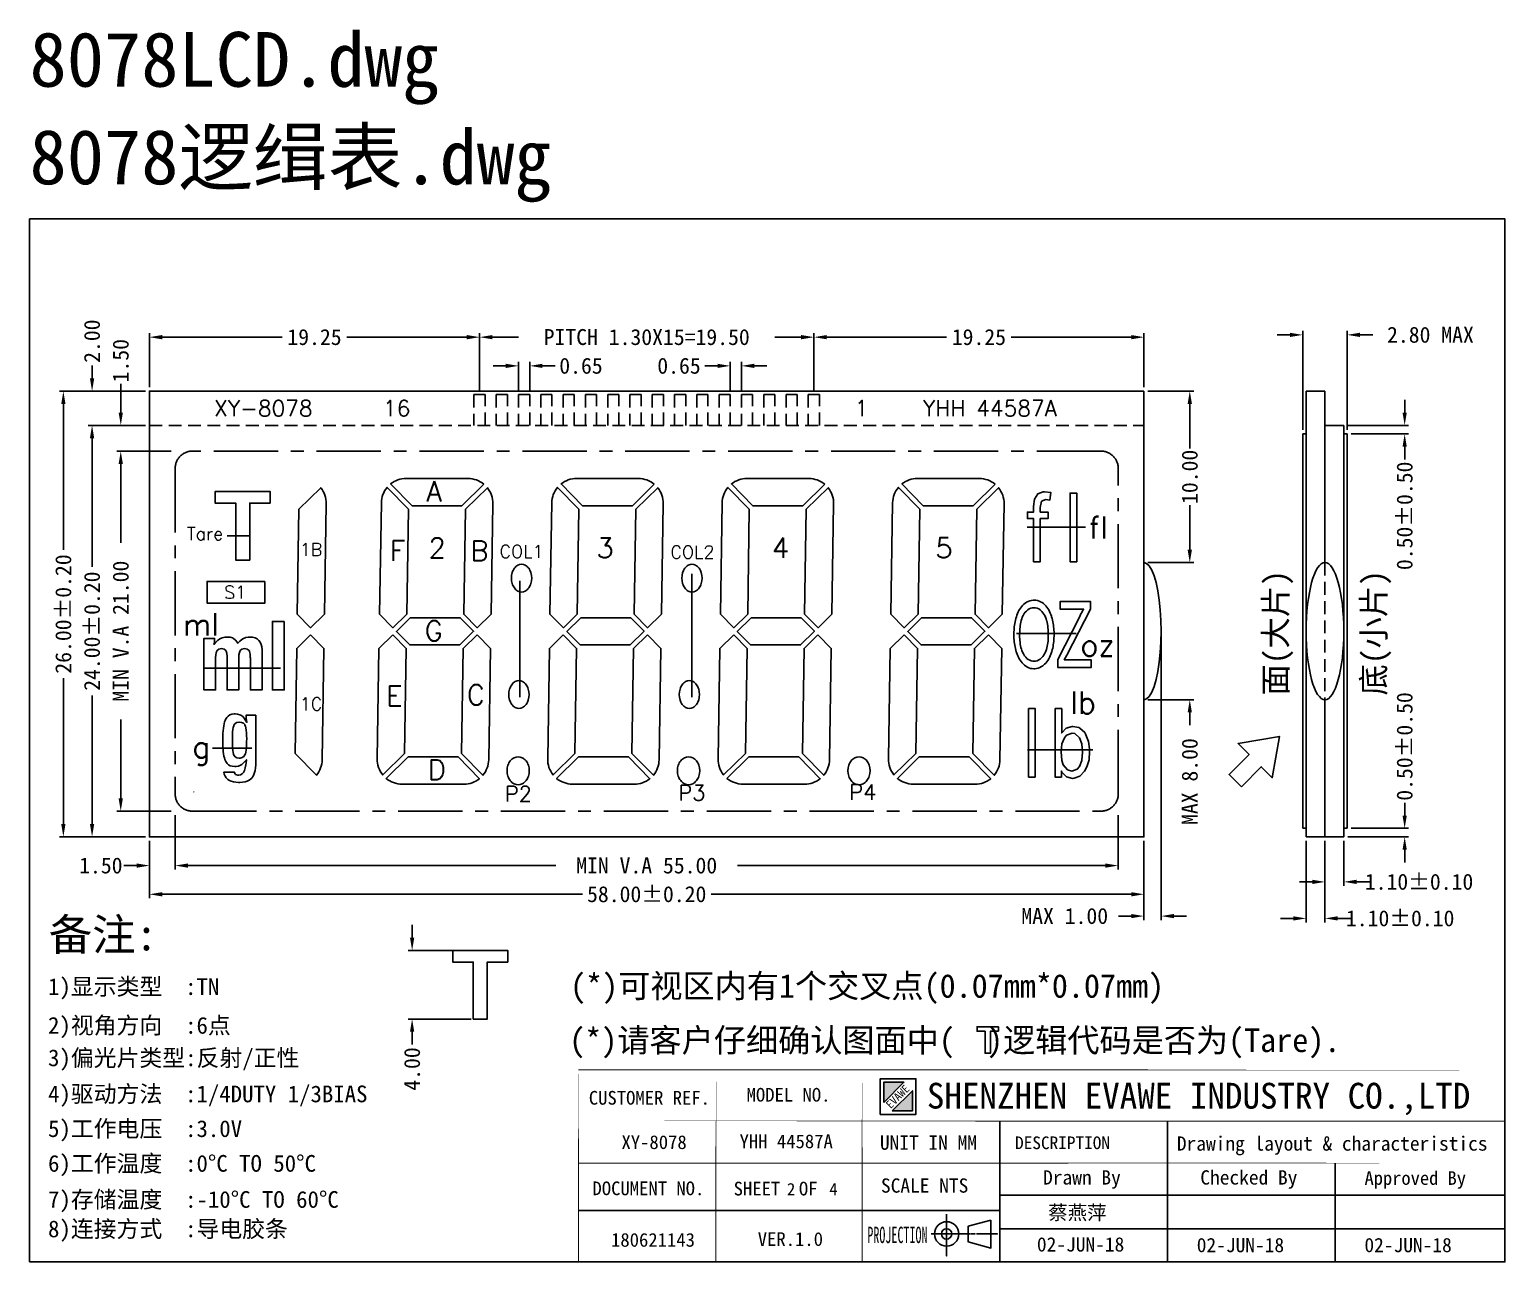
# Model space of a CAD drawing. Header units: inches. Extents: x 413 to 700, y 443 to 654.
# Drawn here: x 549.4 to 635.4, y 553.9 to 625.8 of the extents above; entities that cross this region are included whole.
import ezdxf
from ezdxf.enums import TextEntityAlignment as Align

# ---------------------------------------------------------------- set-up
doc = ezdxf.new("R2010")
doc.units = ezdxf.units.IN
doc.header["$LTSCALE"] = 3
doc.header["$MEASUREMENT"] = 0
doc.linetypes.add('CENTER', pattern=[2, 1.25, -0.25, 0.25, -0.25])
doc.linetypes.add('HIDDEN', pattern=[0.375, 0.25, -0.125])
doc.layers.add('DIM', color=4, linetype='Continuous')
doc.layers.add('jd', color=2, linetype='Continuous')
doc.styles.add('romans', font='romans.shx')
doc.styles.add('style5', font='SimSun.ttf')
doc.dimstyles.new('LCDDIM', dxfattribs={"dimtxt": 0.64, "dimasz": 0.512, "dimexe": 0.16, "dimexo": 0.16, "dimgap": 0.128, "dimtad": 0, "dimzin": 0, "dimdsep": 46, "dimtxsty": 'Standard', "dimcen": 0.09, "dimadec": 0, "dimazin": 0, "dimtfac": 1, "dimtdec": 4, "dimtofl": 0, "dimtmove": 0, "dimatfit": 0, "dimfxl": 0, "dimtolj": 1, "dimtzin": 0, "dimarcsym": 0})

# ---------------------------------------------------------------- blocks, each defined once
blk = doc.blocks.new('*D1')
at = {"layer": 'Defpoints', "color": 0}
for p in [(626.015, 602.685), (626.215, 602.185), (629.563, 602.185)]:
    blk.add_point(p, dxfattribs=at)
at = {"layer": 'DIM', "color": 0, "lineweight": -2}
for p, q in [((629.563, 603.429), (629.563, 604.173)), ((626.247, 602.685), (629.795, 602.685)), ((626.447, 602.185), (629.795, 602.185)), ((629.563, 601.441), (629.563, 600.697))]:
    blk.add_line(p, q, dxfattribs=at)
at = {"layer": 'DIM', "color": 0}
for points in [[(629.439, 603.429), (629.687, 603.429), (629.563, 602.685)], [(629.439, 601.441), (629.687, 601.441), (629.563, 602.185)]]:
    blk.add_solid(points, dxfattribs=at)
at = {"layer": 'DIM', "color": 0, "insert": (629.563, 597.411), "char_height": 0.93, "attachment_point": 5, "rotation": 90}
blk.add_mtext('\\A1;0.50±0.50', dxfattribs=at)
blk = doc.blocks.new('*D2')
at = {"layer": 'Defpoints', "color": 0}
for p in [(623.815, 578.685), (624.915, 578.685), (624.915, 573.93)]:
    blk.add_point(p, dxfattribs=at)
at = {"layer": 'DIM', "color": 0, "lineweight": -2}
for p, q in [((623.815, 578.453), (623.815, 573.697)), ((624.915, 578.453), (624.915, 573.697)), ((623.071, 573.93), (622.327, 573.93)), ((625.659, 573.93), (626.403, 573.93))]:
    blk.add_line(p, q, dxfattribs=at)
at = {"layer": 'DIM', "color": 0}
for points in [[(623.071, 574.054), (623.071, 573.806), (623.815, 573.93)], [(625.659, 574.054), (625.659, 573.806), (624.915, 573.93)]]:
    blk.add_solid(points, dxfattribs=at)
at = {"layer": 'DIM', "color": 0, "insert": (629.301, 573.93), "char_height": 0.93, "attachment_point": 5}
blk.add_mtext('\\A1;1.10±0.10', dxfattribs=at)
blk = doc.blocks.new('*D3')
at = {"layer": 'Defpoints', "color": 0}
for p in [(624.915, 578.685), (626.015, 578.685), (626.015, 576.061)]:
    blk.add_point(p, dxfattribs=at)
at = {"layer": 'DIM', "color": 0, "lineweight": -2}
for p, q in [((624.915, 578.453), (624.915, 575.829)), ((626.015, 578.453), (626.015, 575.829)), ((624.171, 576.061), (623.427, 576.061)), ((626.759, 576.061), (627.503, 576.061))]:
    blk.add_line(p, q, dxfattribs=at)
at = {"layer": 'DIM', "color": 0}
for points in [[(624.171, 576.185), (624.171, 575.937), (624.915, 576.061)], [(626.759, 576.185), (626.759, 575.937), (626.015, 576.061)]]:
    blk.add_solid(points, dxfattribs=at)
at = {"layer": 'DIM', "color": 0, "insert": (630.401, 576.061), "char_height": 0.93, "attachment_point": 5}
blk.add_mtext('\\A1;1.10±0.10', dxfattribs=at)
blk = doc.blocks.new('*D4')
at = {"layer": 'Defpoints', "color": 0}
for p in [(614.356, 607.833), (595.106, 604.485), (614.356, 604.685)]:
    blk.add_point(p, dxfattribs=at)
at = {"layer": 'DIM', "color": 0, "lineweight": -2}
for p, q in [((595.106, 604.718), (595.106, 608.066)), ((595.85, 607.833), (602.84, 607.833)), ((613.612, 607.833), (606.622, 607.833)), ((614.356, 604.918), (614.356, 608.066))]:
    blk.add_line(p, q, dxfattribs=at)
at = {"layer": 'DIM', "color": 0}
for points in [[(595.85, 607.957), (595.85, 607.709), (595.106, 607.833)], [(613.612, 607.957), (613.612, 607.709), (614.356, 607.833)]]:
    blk.add_solid(points, dxfattribs=at)
at = {"layer": 'DIM', "color": 0, "insert": (604.731, 607.833), "char_height": 0.93, "attachment_point": 5}
blk.add_mtext('\\A1;19.25', dxfattribs=at)
blk = doc.blocks.new('*D5')
at = {"layer": 'Defpoints', "color": 0}
for p in [(615.356, 590.685), (614.356, 578.685), (615.356, 574.066)]:
    blk.add_point(p, dxfattribs=at)
at = {"layer": 'DIM', "color": 0, "lineweight": -2}
for p, q in [((615.356, 590.453), (615.356, 573.834)), ((614.356, 578.453), (614.356, 573.834)), ((613.612, 574.066), (612.868, 574.066)), ((616.1, 574.066), (616.844, 574.066))]:
    blk.add_line(p, q, dxfattribs=at)
at = {"layer": 'DIM', "color": 0}
for points in [[(613.612, 574.19), (613.612, 573.942), (614.356, 574.066)], [(616.1, 574.19), (616.1, 573.942), (615.356, 574.066)]]:
    blk.add_solid(points, dxfattribs=at)
at = {"layer": 'DIM', "color": 0, "insert": (609.737, 574.066), "char_height": 0.93, "attachment_point": 5}
blk.add_mtext('\\A1;MAX 1.00', dxfattribs=at)
blk = doc.blocks.new('*D6')
at = {"layer": 'Defpoints', "color": 0}
for p in [(614.356, 604.685), (617.03, 604.685), (614.356, 594.685)]:
    blk.add_point(p, dxfattribs=at)
at = {"layer": 'DIM', "color": 0, "lineweight": -2}
for p, q in [((614.589, 604.685), (617.263, 604.685)), ((617.03, 603.941), (617.03, 601.344)), ((617.03, 595.429), (617.03, 598.027)), ((614.589, 594.685), (617.263, 594.685))]:
    blk.add_line(p, q, dxfattribs=at)
at = {"layer": 'DIM', "color": 0}
for points in [[(616.906, 603.941), (617.154, 603.941), (617.03, 604.685)], [(616.906, 595.429), (617.154, 595.429), (617.03, 594.685)]]:
    blk.add_solid(points, dxfattribs=at)
at = {"layer": 'DIM', "color": 0, "insert": (617.03, 599.685), "char_height": 0.93, "attachment_point": 5, "rotation": 90}
blk.add_mtext('\\A1;10.00', dxfattribs=at)
blk = doc.blocks.new('*D7')
at = {"layer": 'Defpoints', "color": 0}
for p in [(614.356, 594.685), (614.356, 586.685), (617.03, 586.685)]:
    blk.add_point(p, dxfattribs=at)
at = {"layer": 'DIM', "color": 0, "lineweight": -2}
for p, q in [((617.03, 595.429), (617.03, 596.173)), ((614.589, 594.685), (617.263, 594.685)), ((614.589, 586.685), (617.263, 586.685)), ((617.03, 585.941), (617.03, 585.197))]:
    blk.add_line(p, q, dxfattribs=at)
at = {"layer": 'DIM', "color": 0}
for points in [[(616.906, 595.429), (617.154, 595.429), (617.03, 594.685)], [(616.906, 585.941), (617.154, 585.941), (617.03, 586.685)]]:
    blk.add_solid(points, dxfattribs=at)
at = {"layer": 'DIM', "color": 0, "insert": (617.03, 581.911), "char_height": 0.93, "attachment_point": 5, "rotation": 90}
blk.add_mtext('\\A1;MAX 8.00', dxfattribs=at)
blk = doc.blocks.new('*D8')
at = {"layer": 'Defpoints', "color": 0}
for p in [(557.856, 580.185), (556.356, 578.685), (556.356, 577.011)]:
    blk.add_point(p, dxfattribs=at)
at = {"layer": 'DIM', "color": 0, "lineweight": -2}
for p, q in [((557.856, 579.953), (557.856, 576.779)), ((556.356, 578.453), (556.356, 576.779)), ((555.612, 577.011), (554.868, 577.011)), ((558.6, 577.011), (559.344, 577.011))]:
    blk.add_line(p, q, dxfattribs=at)
at = {"layer": 'DIM', "color": 0}
for points in [[(555.612, 577.135), (555.612, 576.887), (556.356, 577.011)], [(558.6, 577.135), (558.6, 576.887), (557.856, 577.011)]]:
    blk.add_solid(points, dxfattribs=at)
at = {"layer": 'DIM', "color": 0, "insert": (553.52, 577.011), "char_height": 0.93, "attachment_point": 5}
blk.add_mtext('\\A1;1.50', dxfattribs=at)
blk = doc.blocks.new('*D9')
at = {"layer": 'Defpoints', "color": 0}
for p in [(554.682, 602.685), (556.356, 602.685), (557.856, 601.185)]:
    blk.add_point(p, dxfattribs=at)
at = {"layer": 'DIM', "color": 0, "lineweight": -2}
for p, q in [((554.682, 603.429), (554.682, 605.112)), ((556.124, 602.685), (554.45, 602.685)), ((557.624, 601.185), (554.45, 601.185)), ((554.682, 600.441), (554.682, 599.697))]:
    blk.add_line(p, q, dxfattribs=at)
at = {"layer": 'DIM', "color": 0}
for points in [[(554.558, 603.429), (554.806, 603.429), (554.682, 602.685)], [(554.558, 600.441), (554.806, 600.441), (554.682, 601.185)]]:
    blk.add_solid(points, dxfattribs=at)
at = {"layer": 'DIM', "color": 0, "insert": (554.682, 606.461), "char_height": 0.93, "attachment_point": 5, "rotation": 90}
blk.add_mtext('\\A1;1.50', dxfattribs=at)
blk = doc.blocks.new('*D10')
at = {"layer": 'Defpoints', "color": 0}
for p in [(557.856, 601.185), (554.682, 580.185), (557.856, 580.185)]:
    blk.add_point(p, dxfattribs=at)
at = {"layer": 'DIM', "color": 0, "lineweight": -2}
for p, q in [((557.624, 601.185), (554.45, 601.185)), ((554.682, 600.441), (554.682, 595.831)), ((554.682, 580.929), (554.682, 585.539)), ((557.624, 580.185), (554.45, 580.185))]:
    blk.add_line(p, q, dxfattribs=at)
at = {"layer": 'DIM', "color": 0}
for points in [[(554.558, 600.441), (554.806, 600.441), (554.682, 601.185)], [(554.558, 580.929), (554.806, 580.929), (554.682, 580.185)]]:
    blk.add_solid(points, dxfattribs=at)
at = {"layer": 'DIM', "color": 0, "insert": (554.682, 590.685), "char_height": 0.93, "attachment_point": 5, "rotation": 90}
blk.add_mtext('\\A1;MIN V.A 21.00', dxfattribs=at)
blk = doc.blocks.new('*D11')
at = {"layer": 'Defpoints', "color": 0}
for p in [(556.356, 602.685), (553.008, 578.685), (556.356, 578.685)]:
    blk.add_point(p, dxfattribs=at)
at = {"layer": 'DIM', "color": 0, "lineweight": -2}
for p, q in [((556.124, 602.685), (552.776, 602.685)), ((553.008, 601.941), (553.008, 594.436)), ((553.008, 579.429), (553.008, 586.934)), ((556.124, 578.685), (552.776, 578.685))]:
    blk.add_line(p, q, dxfattribs=at)
at = {"layer": 'DIM', "color": 0}
for points in [[(552.884, 601.941), (553.132, 601.941), (553.008, 602.685)], [(552.884, 579.429), (553.132, 579.429), (553.008, 578.685)]]:
    blk.add_solid(points, dxfattribs=at)
at = {"layer": 'DIM', "color": 0, "insert": (553.008, 590.685), "char_height": 0.93, "attachment_point": 5, "rotation": 90}
blk.add_mtext('\\A1;24.00±0.20', dxfattribs=at)
blk = doc.blocks.new('*D12')
at = {"layer": 'Defpoints', "color": 0}
for p in [(556.356, 604.685), (551.334, 578.685), (556.356, 578.685)]:
    blk.add_point(p, dxfattribs=at)
at = {"layer": 'DIM', "color": 0, "lineweight": -2}
for p, q in [((556.124, 604.685), (551.102, 604.685)), ((551.334, 603.941), (551.334, 595.436)), ((551.334, 579.429), (551.334, 587.934)), ((556.124, 578.685), (551.102, 578.685))]:
    blk.add_line(p, q, dxfattribs=at)
at = {"layer": 'DIM', "color": 0}
for points in [[(551.21, 603.941), (551.458, 603.941), (551.334, 604.685)], [(551.21, 579.429), (551.458, 579.429), (551.334, 578.685)]]:
    blk.add_solid(points, dxfattribs=at)
at = {"layer": 'DIM', "color": 0, "insert": (551.334, 591.685), "char_height": 0.93, "attachment_point": 5, "rotation": 90}
blk.add_mtext('\\A1;26.00±0.20', dxfattribs=at)
blk = doc.blocks.new('*D13')
at = {"layer": 'Defpoints', "color": 0}
for p in [(595.106, 607.833), (575.606, 604.485), (595.106, 604.485)]:
    blk.add_point(p, dxfattribs=at)
at = {"layer": 'DIM', "color": 0, "lineweight": -2}
for p, q in [((575.606, 604.718), (575.606, 608.066)), ((576.35, 607.833), (577.885, 607.833)), ((594.362, 607.833), (592.827, 607.833)), ((595.106, 604.718), (595.106, 608.066))]:
    blk.add_line(p, q, dxfattribs=at)
at = {"layer": 'DIM', "color": 0}
for points in [[(576.35, 607.957), (576.35, 607.709), (575.606, 607.833)], [(594.362, 607.957), (594.362, 607.709), (595.106, 607.833)]]:
    blk.add_solid(points, dxfattribs=at)
at = {"layer": 'DIM', "color": 0, "insert": (585.356, 607.833), "char_height": 0.93, "attachment_point": 5}
blk.add_mtext('\\A1;PITCH 1.30X15=19.50', dxfattribs=at)
blk = doc.blocks.new('*D14')
at = {"layer": 'Defpoints', "color": 0}
for p in [(590.231, 606.159), (590.231, 604.485), (590.881, 604.485)]:
    blk.add_point(p, dxfattribs=at)
at = {"layer": 'DIM', "color": 0, "lineweight": -2}
for p, q in [((589.487, 606.159), (588.743, 606.159)), ((590.231, 604.718), (590.231, 606.392)), ((590.881, 604.718), (590.881, 606.392)), ((591.625, 606.159), (592.369, 606.159))]:
    blk.add_line(p, q, dxfattribs=at)
at = {"layer": 'DIM', "color": 0}
for points in [[(589.487, 606.283), (589.487, 606.035), (590.231, 606.159)], [(591.625, 606.283), (591.625, 606.035), (590.881, 606.159)]]:
    blk.add_solid(points, dxfattribs=at)
at = {"layer": 'DIM', "color": 0, "insert": (587.24, 606.159), "char_height": 0.93, "attachment_point": 5}
blk.add_mtext('\\A1;0.65', dxfattribs=at)
blk = doc.blocks.new('*D15')
at = {"layer": 'Defpoints', "color": 0}
for p in [(578.531, 606.159), (577.881, 604.485), (578.531, 604.485)]:
    blk.add_point(p, dxfattribs=at)
at = {"layer": 'DIM', "color": 0, "lineweight": -2}
for p, q in [((577.137, 606.159), (576.393, 606.159)), ((577.881, 604.718), (577.881, 606.392)), ((578.531, 604.718), (578.531, 606.392)), ((579.275, 606.159), (580.019, 606.159))]:
    blk.add_line(p, q, dxfattribs=at)
at = {"layer": 'DIM', "color": 0}
for points in [[(577.137, 606.283), (577.137, 606.035), (577.881, 606.159)], [(579.275, 606.283), (579.275, 606.035), (578.531, 606.159)]]:
    blk.add_solid(points, dxfattribs=at)
at = {"layer": 'DIM', "color": 0, "insert": (581.523, 606.159), "char_height": 0.93, "attachment_point": 5}
blk.add_mtext('\\A1;0.65', dxfattribs=at)
blk = doc.blocks.new('*D16')
at = {"layer": 'Defpoints', "color": 0}
for p in [(557.856, 580.185), (612.856, 580.185), (612.856, 577.011)]:
    blk.add_point(p, dxfattribs=at)
at = {"layer": 'DIM', "color": 0, "lineweight": -2}
for p, q in [((557.856, 579.953), (557.856, 576.779)), ((612.856, 579.953), (612.856, 576.779)), ((558.6, 577.011), (580.055, 577.011)), ((612.112, 577.011), (590.657, 577.011))]:
    blk.add_line(p, q, dxfattribs=at)
at = {"layer": 'DIM', "color": 0}
for points in [[(558.6, 577.135), (558.6, 576.887), (557.856, 577.011)], [(612.112, 577.135), (612.112, 576.887), (612.856, 577.011)]]:
    blk.add_solid(points, dxfattribs=at)
at = {"layer": 'DIM', "color": 0, "insert": (585.356, 577.011), "char_height": 0.93, "attachment_point": 5}
blk.add_mtext('\\A1;MIN V.A 55.00', dxfattribs=at)
blk = doc.blocks.new('*D17')
at = {"layer": 'Defpoints', "color": 0}
for p in [(556.356, 578.685), (614.356, 578.685), (614.356, 575.337)]:
    blk.add_point(p, dxfattribs=at)
at = {"layer": 'DIM', "color": 0, "lineweight": -2}
for p, q in [((556.356, 578.453), (556.356, 575.105)), ((614.356, 578.453), (614.356, 575.105)), ((557.1, 575.337), (581.605, 575.337)), ((613.612, 575.337), (589.107, 575.337))]:
    blk.add_line(p, q, dxfattribs=at)
at = {"layer": 'DIM', "color": 0}
for points in [[(557.1, 575.461), (557.1, 575.213), (556.356, 575.337)], [(613.612, 575.461), (613.612, 575.213), (614.356, 575.337)]]:
    blk.add_solid(points, dxfattribs=at)
at = {"layer": 'DIM', "color": 0, "insert": (585.356, 575.337), "char_height": 0.93, "attachment_point": 5}
blk.add_mtext('\\A1;58.00±0.20', dxfattribs=at)
blk = doc.blocks.new('*D18')
at = {"layer": 'Defpoints', "color": 0}
for p in [(556.356, 607.833), (556.356, 604.685), (575.606, 604.485)]:
    blk.add_point(p, dxfattribs=at)
at = {"layer": 'DIM', "color": 0, "lineweight": -2}
for p, q in [((556.356, 604.918), (556.356, 608.066)), ((557.1, 607.833), (564.09, 607.833)), ((574.862, 607.833), (567.872, 607.833)), ((575.606, 604.718), (575.606, 608.066))]:
    blk.add_line(p, q, dxfattribs=at)
at = {"layer": 'DIM', "color": 0}
for points in [[(557.1, 607.957), (557.1, 607.709), (556.356, 607.833)], [(574.862, 607.957), (574.862, 607.709), (575.606, 607.833)]]:
    blk.add_solid(points, dxfattribs=at)
at = {"layer": 'DIM', "color": 0, "insert": (565.981, 607.833), "char_height": 0.93, "attachment_point": 5}
blk.add_mtext('\\A1;19.25', dxfattribs=at)
blk = doc.blocks.new('*D19')
at = {"layer": 'Defpoints', "color": 0}
for p in [(553.008, 604.685), (556.356, 604.685), (556.356, 602.685)]:
    blk.add_point(p, dxfattribs=at)
at = {"layer": 'DIM', "color": 0, "lineweight": -2}
for p, q in [((553.008, 605.429), (553.008, 606.173)), ((556.124, 604.685), (552.776, 604.685)), ((556.124, 602.685), (552.776, 602.685)), ((553.008, 601.941), (553.008, 601.197))]:
    blk.add_line(p, q, dxfattribs=at)
at = {"layer": 'DIM', "color": 0}
for points in [[(552.884, 605.429), (553.132, 605.429), (553.008, 604.685)], [(552.884, 601.941), (553.132, 601.941), (553.008, 602.685)]]:
    blk.add_solid(points, dxfattribs=at)
at = {"layer": 'DIM', "color": 0, "insert": (553.008, 607.599), "char_height": 0.93, "attachment_point": 5, "rotation": 90}
blk.add_mtext('\\A1;2.00', dxfattribs=at)
blk = doc.blocks.new('*D20')
at = {"layer": 'Defpoints', "color": 0}
for p in [(626.015, 578.685), (626.215, 579.185), (629.563, 579.185)]:
    blk.add_point(p, dxfattribs=at)
at = {"layer": 'DIM', "color": 0, "lineweight": -2}
for p, q in [((629.563, 579.929), (629.563, 580.673)), ((626.247, 578.685), (629.795, 578.685)), ((626.447, 579.185), (629.795, 579.185)), ((629.563, 577.941), (629.563, 577.197))]:
    blk.add_line(p, q, dxfattribs=at)
at = {"layer": 'DIM', "color": 0}
for points in [[(629.439, 579.929), (629.687, 579.929), (629.563, 579.185)], [(629.439, 577.941), (629.687, 577.941), (629.563, 578.685)]]:
    blk.add_solid(points, dxfattribs=at)
at = {"layer": 'DIM', "color": 0, "insert": (629.563, 583.959), "char_height": 0.93, "attachment_point": 5, "rotation": 90}
blk.add_mtext('\\A1;0.50±0.50', dxfattribs=at)
blk = doc.blocks.new('*D21')
at = {"layer": 'Defpoints', "color": 0}
for p in [(626.215, 607.967), (623.615, 602.185), (626.215, 602.185)]:
    blk.add_point(p, dxfattribs=at)
at = {"layer": 'DIM', "color": 0, "lineweight": -2}
for p, q in [((622.871, 607.967), (622.127, 607.967)), ((623.615, 602.418), (623.615, 608.2)), ((626.215, 602.418), (626.215, 608.2)), ((626.959, 607.967), (627.703, 607.967))]:
    blk.add_line(p, q, dxfattribs=at)
at = {"layer": 'DIM', "color": 0}
for points in [[(622.871, 608.091), (622.871, 607.843), (623.615, 607.967)], [(626.959, 608.091), (626.959, 607.843), (626.215, 607.967)]]:
    blk.add_solid(points, dxfattribs=at)
at = {"layer": 'DIM', "color": 0, "insert": (631.066, 607.967), "char_height": 0.93, "attachment_point": 5}
blk.add_mtext('\\A1;2.80 MAX', dxfattribs=at)
blk = doc.blocks.new('*D22')
at = {"layer": 'Defpoints', "color": 0}
for p in [(575.353, 572.06), (571.675, 568.06), (575.353, 568.06)]:
    blk.add_point(p, dxfattribs=at)
at = {"layer": 'DIM', "color": 0, "lineweight": -2}
for p, q in [((571.675, 572.804), (571.675, 573.548)), ((575.121, 572.06), (571.442, 572.06)), ((575.121, 568.06), (571.442, 568.06)), ((571.675, 567.316), (571.675, 566.572))]:
    blk.add_line(p, q, dxfattribs=at)
at = {"layer": 'DIM', "color": 0}
for points in [[(571.551, 572.804), (571.799, 572.804), (571.675, 572.06)], [(571.551, 567.316), (571.799, 567.316), (571.675, 568.06)]]:
    blk.add_solid(points, dxfattribs=at)
at = {"layer": 'DIM', "color": 0, "insert": (571.675, 565.146), "char_height": 0.93, "attachment_point": 5, "rotation": 90}
blk.add_mtext('\\A1;4.00', dxfattribs=at)

msp = doc.modelspace()

# ---------------------------------------------------------------- hatches: boundary and pattern name
for color, points in [(5, [(599.181, 563.199), (600.354, 564.371), (599.181, 564.371)]), (1, [(599.678, 562.703), (600.85, 563.875), (600.85, 562.703)])]:
    msp.add_hatch(color=color).paths.add_polyline_path(points)

# ---------------------------------------------------------------- linework, layer by layer
for p, q in [((623.815, 604.685), (623.815, 578.685)), ((624.915, 604.685), (623.815, 604.685)), ((624.915, 594.685), (624.915, 604.685)), ((624.915, 602.685), (624.915, 594.685)), ((626.015, 602.685), (624.915, 602.685)), ((626.015, 578.685), (626.015, 602.685)), ((623.615, 602.185), (623.615, 579.185)), ((623.815, 602.185), (623.615, 602.185)), ((626.015, 602.185), (626.215, 602.185)), ((626.215, 602.185), (626.215, 579.185)), ((624.915, 586.685), (624.915, 578.685)), ((624.915, 578.685), (624.915, 586.685)), ((623.615, 579.185), (623.815, 579.185)), ((623.815, 578.685), (624.915, 578.685)), ((624.915, 578.685), (626.015, 578.685)), ((626.215, 579.185), (626.015, 579.185)), ((605.954, 562.096), (605.954, 553.918)), ((605.954, 553.918), (605.954, 562.096)), ((615.733, 553.918), (615.733, 562.096)), ((625.511, 553.918), (625.511, 559.655)), ((605.954, 556.894), (581.37, 556.894)), ((581.37, 556.894), (605.954, 556.894))]:
    msp.add_line(p, q)
at = {"linetype": 'HIDDEN'}
msp.add_line((624.915, 594.685), (624.915, 586.685), dxfattribs=at)
for points in [[(549.36, 553.889), (635.413, 553.889), (635.413, 614.735), (549.36, 614.735)], [(614.356, 604.685), (556.356, 604.685), (556.356, 578.685), (614.356, 578.685)], [(563.398, 598.154), (562.202, 598.154), (562.202, 594.83), (561.386, 594.83), (561.386, 598.154), (560.187, 598.154), (560.187, 598.83), (563.398, 598.83)], [(608.918, 598.765), (608.933, 598.765), (608.873, 598.334), (608.635, 598.364), (608.383, 598.259), (608.308, 597.903), (608.308, 597.635), (608.769, 597.635), (608.769, 597.248), (608.308, 597.248), (608.308, 594.735), (607.922, 594.735), (607.922, 597.248), (607.565, 597.248), (607.565, 597.635), (607.922, 597.635), (607.922, 597.947), (607.966, 598.378), (608.16, 598.691), (608.487, 598.81), (608.561, 598.81)], [(610.433, 594.735), (610.046, 594.735), (610.046, 598.735), (610.433, 598.735)], [(563.091, 593.583), (559.716, 593.583), (559.716, 592.325), (563.091, 592.325)], [(607.153, 592.032), (607.213, 592.113), (607.277, 592.189), (607.348, 592.259), (607.426, 592.323), (607.509, 592.378), (607.598, 592.423), (607.692, 592.457), (607.79, 592.479), (607.889, 592.491), (607.945, 592.492), (608.044, 592.487), (608.143, 592.469), (608.238, 592.44), (608.33, 592.399), (608.416, 592.348), (608.496, 592.289), (608.556, 592.237), (608.626, 592.165), (608.69, 592.088), (608.748, 592.007), (608.801, 591.922), (608.848, 591.834), (608.89, 591.743), (608.927, 591.65), (608.96, 591.556), (608.971, 591.523), (608.999, 591.427), (609.024, 591.33), (609.045, 591.233), (609.063, 591.134), (609.078, 591.035), (609.09, 590.936), (609.1, 590.837), (609.107, 590.737), (609.111, 590.637), (609.114, 590.537), (609.114, 590.485), (609.113, 590.385), (609.109, 590.286), (609.103, 590.186), (609.095, 590.086), (609.084, 589.987), (609.07, 589.888), (609.053, 589.789), (609.033, 589.691), (609.01, 589.594), (608.983, 589.497), (608.964, 589.434), (608.931, 589.339), (608.894, 589.246), (608.852, 589.155), (608.806, 589.067), (608.754, 588.981), (608.696, 588.9), (608.632, 588.823), (608.562, 588.752), (608.538, 588.731), (608.459, 588.669), (608.376, 588.614), (608.287, 588.567), (608.194, 588.531), (608.097, 588.507), (607.998, 588.494), (607.943, 588.492), (607.843, 588.498), (607.745, 588.515), (607.649, 588.545), (607.558, 588.585), (607.472, 588.636), (607.392, 588.696), (607.325, 588.756), (607.256, 588.828), (607.193, 588.906), (607.135, 588.987), (607.083, 589.073), (607.036, 589.161), (606.994, 589.252), (606.957, 589.345), (606.924, 589.439), (606.912, 589.475), (606.885, 589.571), (606.86, 589.668), (606.838, 589.766), (606.82, 589.864), (606.805, 589.963), (606.792, 590.062), (606.783, 590.162), (606.776, 590.262), (606.773, 590.362), (606.772, 590.441), (606.773, 590.541), (606.776, 590.641), (606.781, 590.741), (606.788, 590.84), (606.797, 590.94), (606.809, 591.039), (606.823, 591.138), (606.841, 591.236), (606.862, 591.334), (606.886, 591.431), (606.914, 591.527), (606.946, 591.622), (606.982, 591.715), (607.023, 591.806), (607.069, 591.895), (607.099, 591.948)], [(610.636, 591.598), (610.683, 591.686), (610.731, 591.774), (610.781, 591.861), (610.832, 591.947), (610.844, 591.967), (609.478, 591.967), (609.478, 592.424), (611.232, 592.424), (611.232, 591.967), (609.857, 589.286), (609.709, 589.014), (611.272, 589.014), (611.272, 588.558), (609.336, 588.558), (609.336, 589.033), (610.591, 591.509)], [(571.568, 591.47), (574.482, 591.47), (575.261, 590.677), (574.451, 589.881), (571.537, 589.881), (570.758, 590.674)], [(581.508, 591.47), (584.422, 591.47), (585.201, 590.677), (584.391, 589.881), (581.477, 589.881), (580.698, 590.674)], [(591.447, 591.47), (594.362, 591.47), (595.141, 590.677), (594.33, 589.881), (591.416, 589.881), (590.637, 590.674)], [(601.387, 591.47), (604.301, 591.47), (605.08, 590.677), (604.27, 589.881), (601.356, 589.881), (600.577, 590.674)], [(608.649, 591.407), (608.613, 591.501), (608.572, 591.592), (608.523, 591.679), (608.467, 591.762), (608.403, 591.838), (608.383, 591.859), (608.308, 591.925), (608.224, 591.979), (608.133, 592.02), (608.036, 592.045), (607.946, 592.052), (607.847, 592.043), (607.75, 592.019), (607.659, 591.978), (607.575, 591.923), (607.5, 591.858), (607.432, 591.784), (607.371, 591.705), (607.354, 591.679), (607.303, 591.593), (607.262, 591.502), (607.227, 591.408), (607.198, 591.312), (607.175, 591.215), (607.156, 591.117), (607.141, 591.018), (607.129, 590.919), (607.12, 590.819), (607.113, 590.72), (607.109, 590.62), (607.107, 590.52), (607.106, 590.433), (607.107, 590.333), (607.111, 590.233), (607.118, 590.133), (607.128, 590.034), (607.142, 589.935), (607.16, 589.836), (607.182, 589.739), (607.209, 589.642), (607.241, 589.548), (607.28, 589.456), (607.325, 589.366), (607.344, 589.332), (607.398, 589.248), (607.459, 589.169), (607.528, 589.097), (607.606, 589.035), (607.693, 588.985), (607.786, 588.95), (607.885, 588.933), (607.941, 588.93), (608.041, 588.938), (608.138, 588.962), (608.229, 589.003), (608.312, 589.059), (608.386, 589.125), (608.452, 589.201), (608.51, 589.282), (608.543, 589.336), (608.59, 589.424), (608.63, 589.516), (608.664, 589.61), (608.692, 589.706), (608.716, 589.803), (608.735, 589.901), (608.75, 590), (608.761, 590.099), (608.77, 590.199), (608.776, 590.299), (608.779, 590.399), (608.78, 590.488), (608.779, 590.588), (608.775, 590.688), (608.769, 590.788), (608.759, 590.888), (608.747, 590.987), (608.731, 591.085), (608.711, 591.183), (608.688, 591.281), (608.679, 591.312)], [(564.212, 591.256), (563.523, 591.256), (563.523, 587.256), (564.212, 587.256)], [(560.212, 589.144), (560.218, 589.292), (560.247, 589.441), (560.295, 589.547), (560.302, 589.558), (560.408, 589.639), (560.563, 589.666), (560.704, 589.642), (560.808, 589.559), (560.832, 589.519), (560.868, 589.388), (560.882, 589.209), (560.882, 587.256), (561.565, 587.256), (561.565, 589.118), (561.574, 589.301), (561.6, 589.447), (561.644, 589.549), (561.647, 589.553), (561.748, 589.638), (561.901, 589.666), (562.061, 589.641), (562.163, 589.565), (562.198, 589.492), (562.226, 589.352), (562.235, 589.161), (562.241, 589.111), (562.241, 587.256), (562.92, 587.256), (562.92, 589.602), (562.905, 589.77), (562.871, 589.916), (562.816, 590.043), (562.741, 590.147), (562.64, 590.231), (562.517, 590.293), (562.371, 590.329), (562.204, 590.342), (562.115, 590.338), (561.967, 590.309), (561.833, 590.257), (561.736, 590.195), (561.621, 590.098), (561.51, 589.975), (561.465, 590.05), (561.37, 590.168), (561.26, 590.253), (561.195, 590.287), (561.057, 590.327), (560.897, 590.342), (560.743, 590.33), (560.599, 590.294), (560.466, 590.235), (560.442, 590.222), (560.326, 590.139), (560.218, 590.035), (560.116, 589.91), (560.15, 590.01), (560.158, 590.079), (560.158, 590.261), (559.527, 590.261), (559.527, 587.256), (560.212, 587.256)], [(562.517, 582.566), (562.488, 582.433), (562.45, 582.319), (562.405, 582.221), (562.352, 582.14), (562.332, 582.114), (562.255, 582.045), (562.162, 581.985), (562.053, 581.937), (561.928, 581.901), (561.785, 581.878), (561.624, 581.866), (561.551, 581.866), (561.394, 581.873), (561.253, 581.893), (561.127, 581.928), (561.017, 581.974), (560.926, 582.033), (560.834, 582.12), (560.766, 582.221), (560.721, 582.34), (560.699, 582.469), (561.301, 582.469), (561.348, 582.357), (561.377, 582.332), (561.507, 582.287), (561.572, 582.283), (561.674, 582.3), (561.764, 582.354), (561.84, 582.44), (561.9, 582.556), (561.946, 582.703), (561.981, 582.878), (561.995, 582.997), (562.013, 583.181), (561.841, 582.998), (561.74, 582.914), (561.658, 582.865), (561.539, 582.819), (561.409, 582.794), (561.325, 582.79), (561.188, 582.802), (561.07, 582.836), (560.967, 582.894), (560.88, 582.975), (560.808, 583.08), (560.791, 583.114), (560.757, 583.196), (560.726, 583.292), (560.7, 583.402), (560.677, 583.525), (560.66, 583.664), (560.645, 583.816), (560.636, 583.983), (560.629, 584.162), (560.628, 584.34), (560.63, 584.531), (560.637, 584.709), (560.648, 584.873), (560.664, 585.023), (560.684, 585.158), (560.708, 585.28), (560.737, 585.387), (560.77, 585.479), (560.797, 585.538), (560.865, 585.647), (560.947, 585.733), (561.045, 585.796), (561.16, 585.84), (561.294, 585.861), (561.358, 585.864), (561.495, 585.85), (561.618, 585.813), (561.693, 585.776), (561.793, 585.699), (561.881, 585.601), (562.043, 585.357), (561.992, 585.605), (561.988, 585.683), (561.988, 585.783), (562.556, 585.783), (562.556, 583.07), (562.551, 582.886), (562.539, 582.717)], [(561.236, 583.608), (561.218, 583.724), (561.205, 583.865), (561.196, 584.03), (561.19, 584.222), (561.189, 584.392), (561.189, 584.446), (561.192, 584.638), (561.201, 584.805), (561.217, 584.948), (561.239, 585.065), (561.268, 585.159), (561.282, 585.192), (561.351, 585.292), (561.445, 585.351), (561.571, 585.375), (561.583, 585.375), (561.723, 585.358), (561.831, 585.312), (561.911, 585.233), (561.926, 585.208), (561.958, 585.136), (561.982, 585.037), (562.002, 584.91), (562.015, 584.757), (562.023, 584.577), (562.025, 584.428), (562.023, 584.222), (562.017, 584.039), (562.006, 583.879), (561.991, 583.742), (561.973, 583.628), (561.949, 583.538), (561.926, 583.477), (561.858, 583.379), (561.767, 583.317), (561.645, 583.285), (561.587, 583.282), (561.456, 583.302), (561.358, 583.355), (561.284, 583.448), (561.28, 583.456), (561.256, 583.519)], [(608.016, 582.173), (607.629, 582.173), (607.629, 586.173), (608.016, 586.173)], [(609.829, 585.028), (609.562, 584.745), (609.562, 586.173), (609.175, 586.173), (609.175, 582.173), (609.547, 582.173), (609.547, 582.53), (609.576, 582.455), (609.844, 582.188), (610.186, 582.098), (610.29, 582.113), (610.617, 582.232), (610.885, 582.515), (611.034, 582.767), (611.153, 583.184), (611.182, 583.66), (611.182, 583.823), (611.123, 584.254), (611.093, 584.344), (610.93, 584.73), (610.9, 584.775), (610.617, 585.028), (610.558, 585.057), (610.201, 585.132), (610.171, 585.132)], [(610.602, 582.797), (610.469, 582.634), (610.156, 582.515), (609.904, 582.589), (609.651, 582.886), (609.576, 583.139), (609.532, 583.645), (609.576, 584.106), (609.725, 584.463), (609.844, 584.611), (610.171, 584.73), (610.32, 584.715), (610.602, 584.463), (610.736, 584.121), (610.781, 583.63), (610.736, 583.139)], [(620.037, 581.61), (621.202, 582.774), (621.84, 582.136), (622.256, 584.545), (619.847, 584.129), (620.485, 583.491), (619.321, 582.327)], [(577.255, 571.383), (576.059, 571.383), (576.059, 568.06), (575.243, 568.06), (575.243, 571.383), (574.044, 571.383), (574.044, 572.06), (577.255, 572.06)], [(598.973, 562.494), (601.059, 562.494), (601.059, 564.58), (598.973, 564.58)], [(599.181, 563.199), (600.354, 564.371), (599.181, 564.371)], [(599.678, 562.703), (600.85, 563.875), (600.85, 562.703)], [(605.954, 557.778), (635.413, 557.778)], [(605.43, 556.324), (605.43, 554.704), (604.114, 555.056), (604.114, 555.972)], [(601.952, 555.526), (602.754, 555.526)], [(602.773, 555.526), (602.984, 555.526)], [(602.849, 555.672), (602.849, 555.526), (602.849, 555.396)], [(602.849, 555.373), (602.849, 554.248)], [(603.012, 555.526), (604.204, 555.526)], [(604.255, 555.526), (604.464, 555.526), (604.506, 555.526)], [(604.586, 555.526), (605.807, 555.526)], [(605.954, 555.814), (635.413, 555.814)]]:
    msp.add_lwpolyline(points, close=True)
for points in [[(575.931, 602.685), (575.931, 604.485), (575.281, 604.485), (575.281, 602.685)], [(577.231, 602.685), (577.231, 604.485), (576.581, 604.485), (576.581, 602.685)], [(578.531, 602.685), (578.531, 604.485), (577.881, 604.485), (577.881, 602.685)], [(579.831, 602.685), (579.831, 604.485), (579.181, 604.485), (579.181, 602.685)], [(581.131, 602.685), (581.131, 604.485), (580.481, 604.485), (580.481, 602.685)], [(582.431, 602.685), (582.431, 604.485), (581.781, 604.485), (581.781, 602.685)], [(583.731, 602.685), (583.731, 604.485), (583.081, 604.485), (583.081, 602.685)], [(585.031, 602.685), (585.031, 604.485), (584.381, 604.485), (584.381, 602.685)], [(586.331, 602.685), (586.331, 604.485), (585.681, 604.485), (585.681, 602.685)], [(587.631, 602.685), (587.631, 604.485), (586.981, 604.485), (586.981, 602.685)], [(588.931, 602.685), (588.931, 604.485), (588.281, 604.485), (588.281, 602.685)], [(590.231, 602.685), (590.231, 604.485), (589.581, 604.485), (589.581, 602.685)], [(591.531, 602.685), (591.531, 604.485), (590.881, 604.485), (590.881, 602.685)], [(592.831, 602.685), (592.831, 604.485), (592.181, 604.485), (592.181, 602.685)], [(594.131, 602.685), (594.131, 604.485), (593.481, 604.485), (593.481, 602.685)], [(595.431, 602.685), (595.431, 604.485), (594.781, 604.485), (594.781, 602.685)], [(556.356, 602.685), (614.356, 602.685)]]:
    msp.add_lwpolyline(points, dxfattribs=at)
at = {"linetype": 'CENTER'}
msp.add_lwpolyline([(558.856, 580.185), (611.856, 580.185, 0.414214), (612.856, 581.185), (612.856, 600.185, 0.414214), (611.856, 601.185), (558.856, 601.185, 0.414214), (557.856, 600.185), (557.856, 581.185, 0.414214)], format="xyb", close=True, dxfattribs=at)
for points in [[(575.859, 599.255, 0.175251), (574.935, 599.589), (571.324, 599.589, 0.170757), (570.419, 599.271), (571.668, 598), (574.582, 598)], [(585.799, 599.255, 0.175251), (584.875, 599.589), (581.263, 599.589, 0.170757), (580.359, 599.271), (581.608, 598), (584.522, 598)], [(595.738, 599.255, 0.175251), (594.814, 599.589), (591.203, 599.589, 0.170757), (590.299, 599.271), (591.547, 598), (594.461, 598)], [(605.678, 599.255, 0.175251), (604.754, 599.589), (601.142, 599.589, 0.170757), (600.238, 599.271), (601.487, 598), (604.401, 598)], [(566.565, 591.676), (566.667, 598.12, 0.175251), (566.349, 599.049), (565.072, 597.794), (564.976, 591.673), (565.755, 590.88)], [(569.777, 591.673), (569.879, 598.17, -0.170757), (570.213, 599.069), (571.462, 597.798), (571.366, 591.676), (570.556, 590.88)], [(574.785, 597.794), (574.689, 591.673), (575.467, 590.88), (576.278, 591.676), (576.38, 598.12, 0.175251), (576.062, 599.049)], [(579.716, 591.673), (579.819, 598.17, -0.170757), (580.153, 599.069), (581.402, 597.798), (581.305, 591.676), (580.495, 590.88)], [(584.724, 597.794), (584.628, 591.673), (585.407, 590.88), (586.217, 591.676), (586.319, 598.12, 0.175251), (586.001, 599.049)], [(589.656, 591.673), (589.759, 598.17, -0.170757), (590.092, 599.069), (591.341, 597.798), (591.245, 591.676), (590.435, 590.88)], [(594.664, 597.794), (594.568, 591.673), (595.347, 590.88), (596.157, 591.676), (596.259, 598.12, 0.175251), (595.941, 599.049)], [(599.595, 591.673), (599.698, 598.17, -0.170757), (600.032, 599.069), (601.281, 597.798), (601.185, 591.676), (600.374, 590.88)], [(604.603, 597.794), (604.507, 591.673), (605.286, 590.88), (606.096, 591.676), (606.198, 598.12, 0.175251), (605.88, 599.049)], [(578.474, 594.354, 0.106477), (578.272, 594.535, 0.26498), (577.841, 594.535, 0.106477), (577.638, 594.354, 0.084209), (577.513, 594.1, 0.147244), (577.513, 593.457, 0.084209), (577.638, 593.204, 0.106477), (577.841, 593.023, 0.26498), (578.272, 593.023, 0.106477), (578.474, 593.204, 0.084209), (578.6, 593.457, 0.147244), (578.6, 594.1, 0.084209)], [(588.414, 594.354, 0.106477), (588.211, 594.535, 0.26498), (587.78, 594.535, 0.106477), (587.578, 594.354, 0.084209), (587.452, 594.1, 0.147244), (587.452, 593.457, 0.084209), (587.578, 593.204, 0.106477), (587.78, 593.023, 0.26498), (588.211, 593.023, 0.106477), (588.414, 593.204, 0.084209), (588.539, 593.457, 0.147244), (588.539, 594.1, 0.084209)], [(565.752, 590.471), (564.941, 589.675), (564.845, 583.553), (566.094, 582.283, 0.170757), (566.428, 583.181), (566.53, 589.679)], [(570.552, 590.471), (569.742, 589.675), (569.64, 583.232, 0.175251), (569.958, 582.302), (571.235, 583.557), (571.331, 589.679)], [(575.464, 590.471), (574.654, 589.675), (574.557, 583.553), (575.806, 582.283, 0.170757), (576.14, 583.181), (576.243, 589.679)], [(580.492, 590.471), (579.681, 589.675), (579.58, 583.232, 0.175251), (579.897, 582.302), (581.174, 583.557), (581.271, 589.679)], [(585.403, 590.471), (584.593, 589.675), (584.497, 583.553), (585.746, 582.283, 0.170757), (586.08, 583.181), (586.182, 589.679)], [(590.431, 590.471), (589.621, 589.675), (589.519, 583.232, 0.175251), (589.837, 582.302), (591.114, 583.557), (591.21, 589.679)], [(595.343, 590.471), (594.533, 589.675), (594.437, 583.553), (595.685, 582.283, 0.170757), (596.019, 583.181), (596.122, 589.679)], [(600.371, 590.471), (599.561, 589.675), (599.459, 583.232, 0.175251), (599.777, 582.302), (601.053, 583.557), (601.15, 589.679)], [(605.283, 590.471), (604.472, 589.675), (604.376, 583.553), (605.625, 582.283, 0.170757), (605.959, 583.181), (606.062, 589.679)], [(578.12, 587.744, 0.26498), (577.688, 587.744, 0.106477), (577.486, 587.563, 0.084209), (577.36, 587.309, 0.147244), (577.36, 586.667, 0.084209), (577.486, 586.413, 0.106477), (577.688, 586.232, 0.26498), (578.12, 586.232, 0.106477), (578.322, 586.413, 0.084209), (578.447, 586.667, 0.147244), (578.447, 587.309, 0.084209), (578.322, 587.563, 0.106477)], [(588.059, 587.744, 0.26498), (587.628, 587.744, 0.106477), (587.426, 587.563, 0.084209), (587.3, 587.309, 0.147244), (587.3, 586.667, 0.084209), (587.426, 586.413, 0.106477), (587.628, 586.232, 0.26498), (588.059, 586.232, 0.106477), (588.261, 586.413, 0.084209), (588.387, 586.667, 0.147244), (588.387, 587.309, 0.084209), (588.261, 587.563, 0.106477)], [(574.696, 581.762), (571.084, 581.762, -0.175251), (570.16, 582.096), (571.437, 583.351), (574.351, 583.351), (575.6, 582.08, -0.170757)], [(578.1, 581.788, 0.10497), (578.319, 581.967, 0.088892), (578.458, 582.223, 0.161273), (578.458, 582.861, 0.088892), (578.319, 583.117, 0.10497), (578.1, 583.296, 0.243668), (577.618, 583.296, 0.10497), (577.399, 583.117, 0.088892), (577.26, 582.861, 0.161273), (577.26, 582.223, 0.088892), (577.399, 581.967, 0.10497), (577.618, 581.788, 0.243668)], [(584.635, 581.762), (581.024, 581.762, -0.175251), (580.1, 582.096), (581.377, 583.351), (584.291, 583.351), (585.54, 582.08, -0.170757)], [(588.04, 581.788, 0.10497), (588.258, 581.967, 0.088892), (588.397, 582.223, 0.161273), (588.397, 582.861, 0.088892), (588.258, 583.117, 0.10497), (588.04, 583.296, 0.243668), (587.558, 583.296, 0.10497), (587.339, 583.117, 0.088892), (587.2, 582.861, 0.161273), (587.2, 582.223, 0.088892), (587.339, 581.967, 0.10497), (587.558, 581.788, 0.243668)], [(594.575, 581.762), (590.963, 581.762, -0.175251), (590.039, 582.096), (591.316, 583.351), (594.23, 583.351), (595.479, 582.08, -0.170757)], [(597.979, 581.788, 0.10497), (598.198, 581.967, 0.088892), (598.337, 582.223, 0.161273), (598.337, 582.861, 0.088892), (598.198, 583.117, 0.10497), (597.979, 583.296, 0.243668), (597.497, 583.296, 0.10497), (597.279, 583.117, 0.088892), (597.14, 582.861, 0.161273), (597.14, 582.223, 0.088892), (597.279, 581.967, 0.10497), (597.497, 581.788, 0.243668)], [(604.515, 581.762), (600.903, 581.762, -0.175251), (599.979, 582.096), (601.256, 583.351), (604.17, 583.351), (605.419, 582.08, -0.170757)]]:
    msp.add_lwpolyline(points, format="xyb", close=True)
for points in [[(614.356, 586.685), (614.513, 586.734), (614.665, 586.881), (614.81, 587.121), (614.944, 587.449), (615.063, 587.857), (615.165, 588.334), (615.247, 588.869), (615.307, 589.449), (615.344, 590.059), (615.356, 590.685), (615.344, 591.311), (615.307, 591.921), (615.247, 592.501), (615.165, 593.036), (615.063, 593.514), (614.944, 593.921), (614.81, 594.249), (614.665, 594.489), (614.513, 594.636), (614.356, 594.685)], [(602.849, 556.685), (602.849, 555.698), (602.849, 556.685)]]:
    msp.add_lwpolyline(points)
at = {"color": 1}
msp.add_lwpolyline([(605.866, 567.352), (605.403, 567.352), (605.403, 566.066), (605.087, 566.066), (605.087, 567.352), (604.624, 567.352), (604.624, 567.613), (605.866, 567.613)], close=True, dxfattribs=at)
at = {"const_width": 0.0579}
for points in [[(635.413, 565.104), (581.37, 565.104)], [(581.37, 565.104), (581.37, 553.889)], [(589.382, 565.104), (589.382, 553.889)], [(589.382, 565.104), (589.382, 553.889)], [(597.917, 565.104), (597.917, 553.946)], [(597.917, 565.104), (597.917, 553.889)], [(635.413, 559.655), (581.37, 559.655)], [(635.413, 557.778), (605.954, 557.778)], [(635.413, 555.814), (605.954, 555.814)]]:
    msp.add_lwpolyline(points, close=True, dxfattribs=at)
msp.add_lwpolyline([(581.37, 562.099), (635.413, 562.099), (581.37, 562.099)], dxfattribs=at)
for radius in [0.712, 0.302]:
    msp.add_circle((602.849, 555.526), radius)
msp.add_ellipse((624.915, 590.685), major_axis=(0, 4), ratio=0.275)
at = {"layer": 'DIM'}
for p, q in [((607.54, 596.755), (610.945, 596.755)), ((562.202, 596.25), (560.888, 596.25)), ((587.997, 586.84), (587.997, 594.035)), ((577.957, 586.84), (577.957, 593.623)), ((610.396, 590.539), (606.925, 590.539)), ((559.582, 588.521), (563.989, 588.521)), ((560.041, 583.867), (562.323, 583.867)), ((607.564, 583.763), (611.367, 583.763))]:
    msp.add_line(p, q, dxfattribs=at)
at = {"layer": 'jd', "const_width": 0.035}
msp.add_lwpolyline([(558.922, 581.307, 1), (558.957, 581.307, 1)], format="xyb", close=True, dxfattribs=at)

# ---------------------------------------------------------------- texts
at = {"style": 'style5'}
for s, height, p in [('8078LCD.dwg', 3.19247, (549.36, 622.442)), ('8078逻缉表.dwg', 3.19247, (549.36, 616.75)), ('备注:', 1.8568, (550.482, 572.063)), ('(*)可视区内有1个交叉点(0.07mm*0.07mm)', 1.37493, (580.884, 569.305)), ('1)显示类型  :TN', 0.97739, (550.441, 569.464)), ('2)视角方向  :6点', 0.97739, (550.441, 567.204)), ('3)偏光片类型:反射/正性', 0.97739, (550.441, 565.309)), ('4)驱动方法  :1/4DUTY 1/3BIAS', 0.97739, (550.441, 563.205)), ('CUSTOMER REF.', 0.79912, (581.979, 563.066)), ('MODEL NO.', 0.7991, (591.182, 563.244)), ('SHENZHEN EVAWE INDUSTRY CO.,LTD', 1.50297, (601.697, 562.837)), ('5)工作电压  :3.0V', 0.97739, (550.441, 561.178)), ('XY-8078', 0.7991, (583.885, 560.479)), ('YHH 44587A', 0.7991, (590.775, 560.528)), ('UNIT IN MM', 0.8324, (598.957, 560.435)), ('Drawing layout & characteristics', 0.83242, (616.276, 560.384)), ('DESCRIPTION', 0.73993, (606.841, 560.472)), ('6)工作温度  :0%%DC TO 50%%DC', 0.97739, (550.441, 559.152)), ('SCALE NTS', 0.8324, (599.018, 557.932)), ('Drawn By', 0.8324, (608.475, 558.405)), ('Checked By', 0.8324, (617.644, 558.405)), ('Approved By', 0.7908, (627.222, 558.389)), ('7)存储温度  :-10%%dC TO 60%%DC', 0.97739, (550.441, 557.048)), ('DOCUMENT NO.', 0.79912, (582.193, 557.785)), ('SHEET  OF ', 0.7991, (590.427, 557.77)), ('蔡燕萍', 0.8324, (608.773, 556.358)), ('8)连接方式  :导电胶条', 0.97739, (550.441, 555.333)), ('180621143', 0.7991, (583.277, 554.78)), ('VER.1.0', 0.7991, (591.833, 554.826)), ('02-JUN-18', 0.8324, (608.114, 554.5)), ('02-JUN-18', 0.8324, (617.436, 554.462)), ('02-JUN-18', 0.8324, (627.215, 554.462))]:
    msp.add_text(s, height=height, dxfattribs=at).set_placement(p)
at = {"style": 'romans'}
for s, p in [('XY-8078', (563.001, 603.685)), ('16', (570.777, 603.685)), ('1', (597.887, 603.685)), ('YHH 44587A', (605.379, 603.685))]:
    msp.add_text(s, height=0.93, dxfattribs=at).set_placement(p, align=Align.MIDDLE)
at = {"color": 1, "style": 'style5'}
for s, p in [('面(大片)', (622.708, 586.925)), ('底(小片)', (628.426, 586.925))]:
    msp.add_text(s, height=1.3429, rotation=90, dxfattribs=at).set_placement(p)
msp.add_text('(*)请客户仔细确认图面中(  )逻辑代码是否为(Tare).', height=1.37493, dxfattribs=at).set_placement((580.836, 566.136))
at = {"style": 'style5'}
msp.add_text('EVAWE', height=0.4734, rotation=45, dxfattribs=at).set_placement((599.589, 562.798))
for s, p in [('2', (593.533, 557.779)), ('4', (596.006, 557.779))]:
    msp.add_text(s, height=0.719).set_placement(p)
at = {"style": 'style5', "width": 0.516641}
msp.add_text('PROJECTION', height=0.9561, dxfattribs=at).set_placement((598.222, 554.992), (601.734, 554.992), align=Align.FIT)
at = {"layer": 'DIM', "style": 'romans'}
for s, height, p in [('A', 1.17, (572.951, 598.842)), ('Tare', 0.7488, (559.592, 596.368)), ('fl', 1.2939, (611.697, 596.733)), ('1B', 0.7488, (565.778, 595.448)), ('F', 1.17, (570.829, 595.379)), ('2', 1.17, (573.135, 595.542)), ('B', 1.17, (575.596, 595.373)), ('COL1', 0.7488, (578.056, 595.331)), ('3', 1.17, (582.932, 595.542)), ('4', 1.17, (593.17, 595.542)), ('5', 1.17, (602.695, 595.542)), ('COL2', 0.7488, (588.023, 595.296)), ('S1', 0.7488, (561.35, 592.956)), ('ml', 1.2939, (559.36, 591.079)), ('G', 1.17, (572.935, 590.708)), ('oz', 1.2939, (611.649, 589.877)), ('E', 1.17, (570.633, 586.912)), ('C', 1.17, (575.393, 586.971)), ('lb', 1.2939, (610.819, 586.518)), ('1C', 0.7488, (565.778, 586.438)), ('g', 1.294, (559.386, 583.723)), ('D', 1.17, (573.116, 582.603)), ('P2', 0.8986, (577.871, 581.193)), ('P3', 0.8986, (587.995, 581.257)), ('P4', 0.8986, (597.963, 581.298))]:
    msp.add_text(s, height=height, dxfattribs=at).set_placement(p, align=Align.MIDDLE)

# ---------------------------------------------------------------- dimensions: what is measured, and where the dimension line sits
at = {"layer": 'DIM'}
for base, p1, p2, angle, picture, middle in [((553.008, 604.685), (556.356, 602.685), (556.356, 604.685), 90, '*D19', (553.008, 607.599)), ((556.356, 607.833), (575.606, 604.485), (556.356, 604.685), 180, '*D18', (565.981, 607.833)), ((617.03, 604.685), (614.356, 594.685), (614.356, 604.685), 90, '*D6', (617.03, 599.685)), ((571.675, 568.06), (575.353, 572.06), (575.353, 568.06), 90, '*D22', (571.675, 565.146))]:
    dim = msp.add_linear_dim(base=base, p1=p1, p2=p2, angle=angle, dimstyle='LCDDIM', override={"dimtxt": 0.93, "dimasz": 0.744, "dimexe": 0.2325, "dimexo": 0.2325, "dimgap": 0.186}, dxfattribs=at)
    dim.commit()
    dim.dimension.update_dxf_attribs({"geometry": picture, "text_midpoint": middle})
for base, p1, p2, text, picture, middle in [((595.106, 607.833), (575.606, 604.485), (595.106, 604.485), 'PITCH 1.30X15=<>', '*D13', (585.356, 607.833)), ((626.215, 607.967), (623.615, 602.185), (626.215, 602.185), '2.80 MAX', '*D21', (631.066, 607.967)), ((612.856, 577.011), (557.856, 580.185), (612.856, 580.185), 'MIN V.A <>', '*D16', (585.356, 577.011))]:
    dim = msp.add_linear_dim(base=base, p1=p1, p2=p2, text=text, dimstyle='LCDDIM', override={"dimtxt": 0.93, "dimasz": 0.744, "dimexe": 0.2325, "dimexo": 0.2325, "dimgap": 0.186}, dxfattribs=at)
    dim.commit()
    dim.dimension.update_dxf_attribs({"geometry": picture, "text_midpoint": middle})
for base, p1, p2, picture, middle in [((614.356, 607.833), (595.106, 604.485), (614.356, 604.685), '*D4', (604.731, 607.833)), ((578.531, 606.159), (577.881, 604.485), (578.531, 604.485), '*D15', (581.523, 606.159)), ((590.231, 606.159), (590.881, 604.485), (590.231, 604.485), '*D14', (587.24, 606.159)), ((556.356, 577.011), (557.856, 580.185), (556.356, 578.685), '*D8', (553.52, 577.011))]:
    dim = msp.add_linear_dim(base=base, p1=p1, p2=p2, dimstyle='LCDDIM', override={"dimtxt": 0.93, "dimasz": 0.744, "dimexe": 0.2325, "dimexo": 0.2325, "dimgap": 0.186}, dxfattribs=at)
    dim.commit()
    dim.dimension.update_dxf_attribs({"geometry": picture, "text_midpoint": middle})
dim = msp.add_linear_dim(base=(554.682, 602.685), p1=(557.856, 601.185), p2=(556.356, 602.685), angle=90, dimstyle='LCDDIM', override={"dimtxt": 0.93, "dimasz": 0.744, "dimexe": 0.2325, "dimexo": 0.2325, "dimgap": 0.186}, dxfattribs=at)
dim.commit()
dim.dimension.update_dxf_attribs({"geometry": '*D9', "text_midpoint": (554.682, 606.461), "dimtype": 160})
for base, p1, p2, angle, text, picture, middle in [((551.334, 578.685), (556.356, 604.685), (556.356, 578.685), 90, '<>%%p0.20', '*D12', (551.334, 591.685)), ((629.563, 602.185), (626.015, 602.685), (626.215, 602.185), 90, '<>%%p0.50', '*D1', (629.563, 597.411)), ((553.008, 578.685), (556.356, 602.685), (556.356, 578.685), 90, '<>%%p0.20', '*D11', (553.008, 590.685)), ((554.682, 580.185), (557.856, 601.185), (557.856, 580.185), 90, 'MIN V.A <>', '*D10', (554.682, 590.685)), ((617.03, 586.685), (614.356, 594.685), (614.356, 586.685), 90, 'MAX <>', '*D7', (617.03, 581.911)), ((629.563, 579.185), (626.015, 578.685), (626.215, 579.185), 270, '<>%%p0.50', '*D20', (629.563, 583.959))]:
    dim = msp.add_linear_dim(base=base, p1=p1, p2=p2, angle=angle, text=text, dimstyle='LCDDIM', override={"dimtxt": 0.93, "dimasz": 0.744, "dimexe": 0.2325, "dimexo": 0.2325, "dimgap": 0.186}, dxfattribs=at)
    dim.commit()
    dim.dimension.update_dxf_attribs({"geometry": picture, "text_midpoint": middle})
for base, p1, p2, text, picture, middle in [((615.356, 574.066), (614.356, 578.685), (615.356, 590.685), 'MAX <>', '*D5', (609.737, 574.066)), ((624.915, 573.93), (623.815, 578.685), (624.915, 578.685), '<>%%p0.10', '*D2', (629.301, 573.93)), ((626.015, 576.061), (624.915, 578.685), (626.015, 578.685), '<>%%p0.10', '*D3', (630.401, 576.061))]:
    dim = msp.add_linear_dim(base=base, p1=p1, p2=p2, text=text, dimstyle='LCDDIM', override={"dimtxt": 0.93, "dimasz": 0.744, "dimexe": 0.2325, "dimexo": 0.2325, "dimgap": 0.186}, dxfattribs=at)
    dim.commit()
    dim.dimension.update_dxf_attribs({"geometry": picture, "text_midpoint": middle, "dimtype": 160})
dim = msp.add_aligned_dim(p1=(556.356, 578.685), p2=(614.356, 578.685), distance=-3.348, text='<>%%p0.20', dimstyle='LCDDIM', override={"dimtxt": 0.93, "dimasz": 0.744, "dimexe": 0.2325, "dimexo": 0.2325, "dimgap": 0.186}, dxfattribs=at)
dim.commit()
dim.dimension.update_dxf_attribs({"geometry": '*D17', "text_midpoint": (585.356, 575.337)})

doc.saveas('drawing.dxf')
